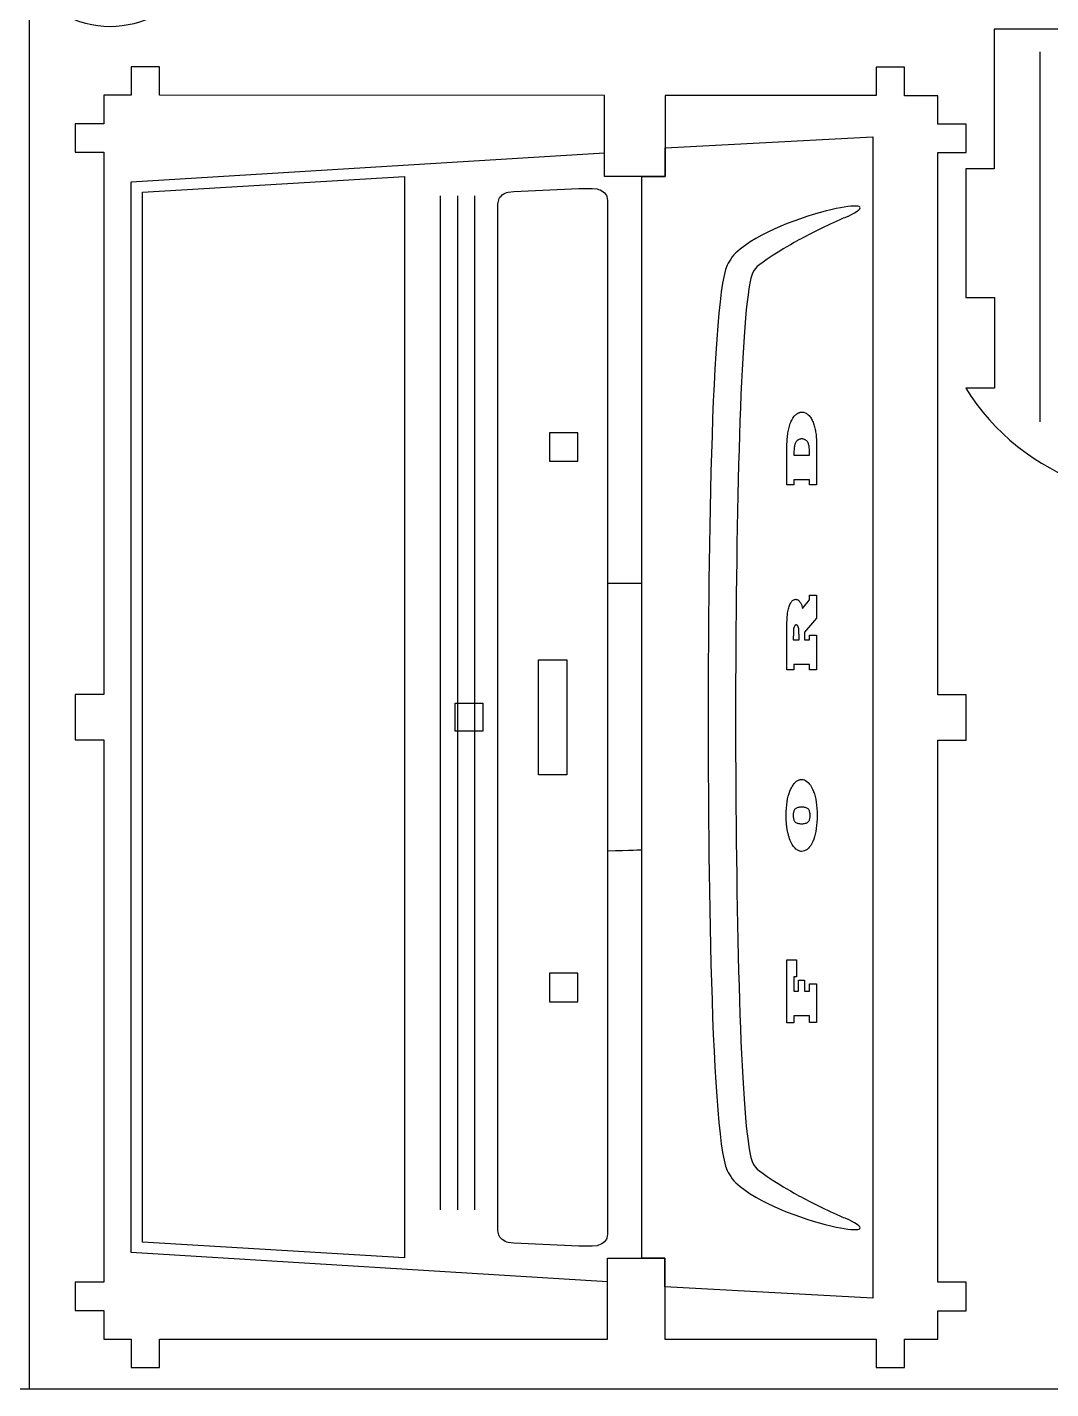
# Model space of a CAD drawing. Extents: x 827 to 1399, y 525 to 1105.
# Drawn here: x 1019.3 to 1111.3, y 525.4 to 647.9 of the extents above; entities that cross this region are included whole.
import ezdxf

# ---------------------------------------------------------------- set-up
doc = ezdxf.new("R2010")
doc.units = 0
doc.layers.get('0').update_dxf_attribs({"linetype": 'CONTINUOUS'})

msp = doc.modelspace()

# ---------------------------------------------------------------- linework, layer by layer
at = {"color": 5}
for p, q in [((1019.465449, 1105.441268), (1019.465449, 525.441268)), ((829.465449, 525.441268), (1399.465449, 525.441268))]:
    msp.add_line(p, q, dxfattribs=at)
at = {"color": 3}
for p, q in [((1140.649449, 647.670968), (1106.259249, 647.670768)), ((1106.259249, 647.670768), (1106.262149, 635.115568)), ((1031.187949, 644.293068), (1028.626549, 644.294368)), ((1028.626549, 644.294368), (1028.626549, 641.734468)), ((1031.187949, 641.733168), (1031.187949, 644.293068)), ((1098.192249, 644.258968), (1095.631649, 644.260268)), ((1095.631649, 644.260268), (1095.631649, 641.700868)), ((1098.192249, 641.699568), (1098.192249, 644.258968)), ((1028.626549, 641.734468), (1026.167649, 641.735668)), ((1026.167649, 641.735668), (1026.167649, 639.175768)), ((1071.206249, 641.713068), (1031.187949, 641.733168)), ((1071.206249, 636.560168), (1071.206249, 641.713068)), ((1095.631649, 641.700868), (1076.666149, 641.710368)), ((1076.666149, 641.710368), (1076.666149, 634.439568)), ((1101.187849, 641.698068), (1098.192249, 641.699568)), ((1101.187849, 639.138668), (1101.187849, 641.698068)), ((1026.167649, 639.175768), (1023.606149, 639.177068)), ((1023.606149, 639.177068), (1023.606149, 636.617168)), ((1103.748349, 639.137368), (1101.187849, 639.138668)), ((1103.748349, 636.577968), (1103.748349, 639.137368)), ((1023.606149, 636.617168), (1026.167649, 636.615868)), ((1026.167649, 636.615868), (1026.167649, 587.873068)), ((1071.206249, 634.442168), (1071.206249, 636.560168)), ((1101.187849, 587.845468), (1101.187849, 636.579168)), ((1101.187849, 636.579168), (1103.748349, 636.577968)), ((1076.666149, 634.439568), (1071.206249, 634.442168)), ((1106.262149, 635.115568), (1103.703849, 635.115568)), ((1103.703849, 635.115568), (1103.712049, 623.551668)), ((1103.712049, 623.551668), (1106.270449, 623.551668)), ((1106.270449, 623.551668), (1106.279449, 615.390068)), ((1106.279449, 615.390068), (1103.712949, 615.390068)), ((1103.712949, 615.390068), (1104.189949, 614.655268)), ((1104.189949, 614.655268), (1104.698049, 613.941468)), ((1104.698049, 613.941468), (1105.236149, 613.250068)), ((1105.236149, 613.250068), (1105.803249, 612.582368)), ((1105.803249, 612.582368), (1106.398449, 611.939468)), ((1106.398449, 611.939468), (1107.020549, 611.322568)), ((1107.020549, 611.322568), (1107.668549, 610.732868)), ((1107.668549, 610.732868), (1108.341049, 610.171368)), ((1108.341049, 610.171368), (1109.036949, 609.639168)), ((1109.036949, 609.639168), (1109.755049, 609.137268)), ((1109.755049, 609.137268), (1110.493849, 608.666468)), ((1110.493849, 608.666468), (1111.252149, 608.227668)), ((1111.252149, 608.227668), (1112.943049, 607.270868)), ((1026.167649, 587.873068), (1023.606149, 587.873968)), ((1023.606149, 587.873968), (1023.606149, 583.778068)), ((1103.748349, 587.844468), (1101.187849, 587.845468)), ((1103.748349, 583.749368), (1103.748349, 587.844468)), ((1023.606149, 583.778068), (1026.167649, 583.777168)), ((1026.167649, 583.777168), (1026.167649, 535.034368)), ((1101.187849, 535.016568), (1101.187849, 583.750368)), ((1101.187849, 583.750368), (1103.748349, 583.749368)), ((1071.486949, 535.057268), (1071.486949, 537.175968)), ((1071.486949, 537.175968), (1076.637649, 537.174668)), ((1076.637649, 537.174668), (1076.637749, 529.903068)), ((1026.167649, 535.034368), (1023.606149, 535.034968)), ((1023.606149, 535.034968), (1023.606149, 532.475068)), ((1071.486849, 529.904168), (1071.486949, 535.057268)), ((1103.748349, 535.015968), (1101.187849, 535.016568)), ((1103.748349, 532.456568), (1103.748349, 535.015968)), ((1023.606149, 532.475068), (1026.167649, 532.474468)), ((1026.167649, 532.474468), (1026.167649, 529.914568)), ((1101.187849, 529.897668), (1101.187849, 532.457168)), ((1101.187849, 532.457168), (1103.748349, 532.456568)), ((1026.167649, 529.914568), (1028.626549, 529.913968)), ((1028.626549, 529.913968), (1028.626549, 527.354068)), ((1031.187949, 529.913368), (1071.486849, 529.904168)), ((1031.187949, 527.353468), (1031.187949, 529.913368)), ((1076.637749, 529.903068), (1095.631649, 529.898868)), ((1095.631649, 529.898868), (1095.631749, 527.339468)), ((1098.192249, 527.338868), (1098.192249, 529.898368)), ((1098.192249, 529.898368), (1101.187849, 529.897668)), ((1028.626549, 527.354068), (1031.187949, 527.353468)), ((1095.631749, 527.339468), (1098.192249, 527.338868))]:
    msp.add_line(p, q, dxfattribs=at)
at = {"color": 1}
for p, q in [((1110.375549, 612.374668), (1110.375549, 645.639468)), ((1076.666149, 636.996568), (1095.352049, 638.013168)), ((1095.352049, 638.013168), (1095.352049, 533.586768)), ((1028.626549, 633.950168), (1071.206249, 636.560168)), ((1076.666149, 634.438568), (1076.666149, 636.996568)), ((1074.559249, 537.175668), (1074.559249, 634.440568)), ((1074.559249, 634.440568), (1076.666149, 634.438568)), ((1028.626549, 537.698168), (1028.626549, 633.950168)), ((1056.466049, 541.514768), (1056.466049, 632.688368)), ((1058.012849, 541.514768), (1058.012849, 632.688368)), ((1059.559649, 541.514768), (1059.559649, 632.688368)), ((1087.840049, 612.000868), (1087.876049, 612.119068)), ((1087.876049, 612.119068), (1087.915349, 612.232568)), ((1087.915349, 612.232568), (1087.957549, 612.340668)), ((1087.957549, 612.340668), (1088.002749, 612.443168)), ((1088.002749, 612.443168), (1088.050849, 612.540168)), ((1088.050849, 612.540168), (1088.101949, 612.631568)), ((1088.101949, 612.631568), (1088.155949, 612.717568)), ((1088.155949, 612.717568), (1088.212949, 612.797968)), ((1088.212949, 612.797968), (1088.272949, 612.872868)), ((1088.272949, 612.872868), (1088.335849, 612.942268)), ((1088.335849, 612.942268), (1088.366849, 612.974568)), ((1088.366849, 612.974568), (1088.398449, 613.005168)), ((1088.398449, 613.005168), (1088.430549, 613.033768)), ((1088.430549, 613.033768), (1088.463149, 613.060668)), ((1088.463149, 613.060668), (1088.496249, 613.085768)), ((1088.496249, 613.085768), (1088.529849, 613.109068)), ((1088.529849, 613.109068), (1088.563849, 613.130668)), ((1088.563849, 613.130668), (1088.598449, 613.150468)), ((1088.598449, 613.150468), (1088.633449, 613.168668)), ((1088.633449, 613.168668), (1088.668749, 613.185068)), ((1088.668749, 613.185068), (1088.704549, 613.199668)), ((1088.704549, 613.199668), (1088.740649, 613.212268)), ((1088.740649, 613.212268), (1088.777249, 613.222968)), ((1088.777249, 613.222968), (1088.814249, 613.231768)), ((1088.814249, 613.231768), (1088.851549, 613.238668)), ((1088.851549, 613.238668), (1088.889249, 613.243568)), ((1088.889249, 613.243568), (1088.927349, 613.246468)), ((1088.927349, 613.246468), (1088.965849, 613.247468)), ((1088.965849, 613.247468), (1089.042749, 613.243568)), ((1089.042749, 613.243568), (1089.118149, 613.231768)), ((1089.118149, 613.231768), (1089.191949, 613.212268)), ((1089.191949, 613.212268), (1089.264249, 613.184868)), ((1089.264249, 613.184868), (1089.335149, 613.149668)), ((1089.335149, 613.149668), (1089.404449, 613.106668)), ((1089.404449, 613.106668), (1089.472249, 613.055768)), ((1089.472249, 613.055768), (1089.538449, 612.997168)), ((1089.538449, 612.997168), (1089.603249, 612.930668)), ((1089.603249, 612.930668), (1089.665149, 612.858668)), ((1089.665149, 612.858668), (1089.723749, 612.782668)), ((1089.723749, 612.782668), (1089.779149, 612.702468)), ((1089.779149, 612.702468), (1089.831249, 612.618168)), ((1089.831249, 612.618168), (1089.879949, 612.529768)), ((1089.879949, 612.529768), (1089.925449, 612.437068)), ((1089.925449, 612.437068), (1089.967649, 612.340268)), ((1089.967649, 612.340268), (1090.006449, 612.239268)), ((1090.006449, 612.239268), (1090.041949, 612.133868)), ((1090.041949, 612.133868), (1090.074549, 612.028668)), ((1087.632249, 610.712268), (1087.642349, 610.857068)), ((1087.642349, 610.857068), (1087.653749, 610.993168)), ((1087.653749, 610.993168), (1087.667149, 611.125068)), ((1087.667149, 611.125068), (1087.683449, 611.255368)), ((1087.683449, 611.255368), (1087.702549, 611.383868)), ((1087.702549, 611.383868), (1087.724449, 611.510668)), ((1087.724449, 611.510668), (1087.749149, 611.635868)), ((1087.749149, 611.635868), (1087.776649, 611.759268)), ((1087.776649, 611.759268), (1087.806949, 611.880968)), ((1087.806949, 611.880968), (1087.840049, 612.000868)), ((1088.916549, 610.839568), (1088.877149, 610.836068)), ((1088.956049, 610.840768), (1088.916549, 610.839568)), ((1089.020549, 610.837968), (1088.956049, 610.840768)), ((1089.082549, 610.829368), (1089.020549, 610.837968)), ((1090.074549, 612.028668), (1090.104549, 611.921068)), ((1090.104549, 611.921068), (1090.131849, 611.811168)), ((1090.131849, 611.811168), (1090.156649, 611.698968)), ((1090.156649, 611.698968), (1090.178849, 611.584568)), ((1090.178849, 611.584568), (1090.198349, 611.467768)), ((1090.198349, 611.467768), (1090.215249, 611.348768)), ((1090.215249, 611.348768), (1090.229549, 611.227368)), ((1090.229549, 611.227368), (1090.241249, 611.103768)), ((1090.241249, 611.103768), (1090.250949, 610.972768)), ((1090.250949, 610.972768), (1090.259549, 610.826568)), ((1087.599649, 609.459168), (1087.600349, 609.663768)), ((1087.600349, 609.663768), (1087.602349, 609.859768)), ((1087.602349, 609.859768), (1087.605649, 610.047368)), ((1087.605649, 610.047368), (1087.610249, 610.226468)), ((1087.610249, 610.226468), (1087.616249, 610.396968)), ((1087.616249, 610.396968), (1087.623649, 610.558868)), ((1087.623649, 610.558868), (1087.632249, 610.712268)), ((1088.245649, 609.736068), (1088.242149, 609.604668)), ((1088.251449, 609.857768), (1088.245649, 609.736068)), ((1088.259649, 609.969468), (1088.251449, 609.857768)), ((1088.270249, 610.071268), (1088.259649, 609.969468)), ((1088.283149, 610.163168), (1088.270249, 610.071268)), ((1088.298449, 610.245168), (1088.283149, 610.163168)), ((1088.315949, 610.317268), (1088.298449, 610.245168)), ((1088.335849, 610.379368), (1088.315949, 610.317268)), ((1088.357849, 610.435168), (1088.335849, 610.379368)), ((1088.381649, 610.487068), (1088.357849, 610.435168)), ((1088.407549, 610.535168), (1088.381649, 610.487068)), ((1088.435449, 610.579368), (1088.407549, 610.535168)), ((1088.465349, 610.619668), (1088.435449, 610.579368)), ((1088.497149, 610.656168), (1088.465349, 610.619668)), ((1088.530949, 610.688768), (1088.497149, 610.656168)), ((1088.566649, 610.717568), (1088.530949, 610.688768)), ((1088.604449, 610.742468), (1088.566649, 610.717568)), ((1088.643149, 610.763268), (1088.604449, 610.742468)), ((1088.681949, 610.781568), (1088.643149, 610.763268)), ((1088.720849, 610.797368), (1088.681949, 610.781568)), ((1088.759749, 610.810668), (1088.720849, 610.797368)), ((1088.798749, 610.821568), (1088.759749, 610.810668)), ((1088.837949, 610.830068), (1088.798749, 610.821568)), ((1088.877149, 610.836068), (1088.837949, 610.830068)), ((1089.142149, 610.815068), (1089.082549, 610.829368)), ((1089.199149, 610.795068), (1089.142149, 610.815068)), ((1089.253649, 610.769368), (1089.199149, 610.795068)), ((1089.305749, 610.737968), (1089.253649, 610.769368)), ((1089.355249, 610.700968), (1089.305749, 610.737968)), ((1089.402349, 610.658268), (1089.355249, 610.700968)), ((1089.446949, 610.609968), (1089.402349, 610.658268)), ((1089.487849, 610.550668), (1089.446949, 610.609968)), ((1089.524049, 610.477868), (1089.487849, 610.550668)), ((1089.555349, 610.391668), (1089.524049, 610.477868)), ((1089.581849, 610.291968), (1089.555349, 610.391668)), ((1089.603549, 610.178768), (1089.581849, 610.291968)), ((1089.620449, 610.052168), (1089.603549, 610.178768)), ((1089.632549, 609.911968), (1089.620449, 610.052168)), ((1089.639849, 609.758168), (1089.632549, 609.911968)), ((1089.642249, 609.590868), (1089.639849, 609.758168)), ((1090.259549, 610.826568), (1090.267049, 610.665168)), ((1090.267049, 610.665168), (1090.273249, 610.488668)), ((1090.273249, 610.488668), (1090.278449, 610.296968)), ((1090.278449, 610.296968), (1090.282349, 610.090268)), ((1090.282349, 610.090268), (1090.285249, 609.868368)), ((1090.285249, 609.868368), (1090.286849, 609.631468)), ((1090.286849, 609.631468), (1090.287449, 609.379668)), ((1087.599749, 606.710568), (1087.599649, 609.459168)), ((1088.242149, 609.604668), (1088.240949, 609.463168)), ((1088.240949, 609.463168), (1088.240949, 609.380168)), ((1088.240949, 609.380168), (1089.642249, 609.379768)), ((1089.642249, 609.379768), (1089.642249, 609.590868)), ((1090.287449, 609.379668), (1090.287549, 606.709868)), ((1088.243049, 606.710468), (1087.599749, 606.710568)), ((1089.644249, 607.158868), (1088.242949, 607.159268)), ((1088.242949, 607.159268), (1088.243049, 606.710468)), ((1089.644249, 606.710068), (1089.644249, 607.158868)), ((1090.287549, 606.709868), (1089.644249, 606.710068)), ((1087.967549, 596.119868), (1088.015749, 596.190168)), ((1088.015749, 596.190168), (1088.065849, 596.251068)), ((1088.065849, 596.251068), (1088.117649, 596.302668)), ((1088.117649, 596.302668), (1088.171249, 596.344968)), ((1088.171249, 596.344968), (1088.226649, 596.377668)), ((1088.226649, 596.377668), (1088.283749, 596.401168)), ((1088.283749, 596.401168), (1088.342749, 596.415168)), ((1088.342749, 596.415168), (1088.403349, 596.419868)), ((1088.403349, 596.419868), (1088.449349, 596.416968)), ((1088.449349, 596.416968), (1088.494249, 596.408368)), ((1088.494249, 596.408368), (1088.538249, 596.394068)), ((1088.538249, 596.394068), (1088.581149, 596.374068)), ((1088.581149, 596.374068), (1088.623149, 596.348368)), ((1088.623149, 596.348368), (1088.664249, 596.316968)), ((1088.664249, 596.316968), (1088.704249, 596.279968)), ((1088.704249, 596.279968), (1088.743349, 596.237268)), ((1088.743349, 596.237268), (1088.781449, 596.188968)), ((1088.781449, 596.188968), (1088.817749, 596.135968)), ((1089.028849, 595.582268), (1089.643749, 596.374468)), ((1089.643749, 596.374468), (1089.643749, 596.786768)), ((1089.643749, 596.786768), (1090.287649, 596.786568)), ((1090.287649, 596.786568), (1090.287649, 594.720668)), ((1087.646549, 594.915568), (1087.650749, 594.965868)), ((1087.650749, 594.965868), (1087.655249, 595.015068)), ((1087.655249, 595.015068), (1087.659949, 595.063468)), ((1087.659949, 595.063468), (1087.675049, 595.194368)), ((1087.675049, 595.194368), (1087.693649, 595.319768)), ((1087.693649, 595.319768), (1087.715749, 595.439568)), ((1087.715749, 595.439568), (1087.741349, 595.553768)), ((1087.741349, 595.553768), (1087.770349, 595.662368)), ((1087.770349, 595.662368), (1087.802849, 595.765268)), ((1087.802849, 595.765268), (1087.838749, 595.862568)), ((1087.838749, 595.862568), (1087.878249, 595.954168)), ((1087.878249, 595.954168), (1087.921149, 596.040068)), ((1087.921149, 596.040068), (1087.967549, 596.119868)), ((1088.817749, 596.135968), (1088.851849, 596.079368)), ((1088.851849, 596.079368), (1088.883749, 596.019168)), ((1088.883749, 596.019168), (1088.913449, 595.955268)), ((1088.913449, 595.955268), (1088.940949, 595.887868)), ((1088.940949, 595.887868), (1088.966249, 595.816768)), ((1088.966249, 595.816768), (1088.989249, 595.742168)), ((1088.989249, 595.742168), (1089.010149, 595.663968)), ((1089.010149, 595.663968), (1089.028849, 595.582268)), ((1087.601849, 593.648968), (1087.602749, 593.733868)), ((1087.602749, 593.733868), (1087.603749, 593.817268)), ((1087.603749, 593.817268), (1087.605049, 593.899268)), ((1087.605049, 593.899268), (1087.606549, 593.979668)), ((1087.606549, 593.979668), (1087.608149, 594.058168)), ((1087.608149, 594.058168), (1087.609849, 594.133968)), ((1087.609849, 594.133968), (1087.611749, 594.207268)), ((1087.611749, 594.207268), (1087.613849, 594.277968)), ((1087.613849, 594.277968), (1087.616049, 594.346168)), ((1087.616049, 594.346168), (1087.618349, 594.411768)), ((1087.618349, 594.411768), (1087.620849, 594.474868)), ((1087.620849, 594.474868), (1087.623549, 594.535368)), ((1087.623549, 594.535368), (1087.629049, 594.649568)), ((1087.629049, 594.649568), (1087.632049, 594.704868)), ((1087.632049, 594.704868), (1087.635249, 594.759068)), ((1087.635249, 594.759068), (1087.638749, 594.812168)), ((1087.638749, 594.812168), (1087.642549, 594.864368)), ((1087.642549, 594.864368), (1087.646549, 594.915568)), ((1088.207849, 593.705668), (1088.204249, 593.662868)), ((1088.212849, 593.746768), (1088.207849, 593.705668)), ((1088.218949, 593.786268), (1088.212849, 593.746768)), ((1088.226349, 593.824068), (1088.218949, 593.786268)), ((1088.234849, 593.860168), (1088.226349, 593.824068)), ((1088.244749, 593.894668), (1088.234849, 593.860168)), ((1088.255649, 593.927368), (1088.244749, 593.894668)), ((1088.267949, 593.958468), (1088.255649, 593.927368)), ((1088.281449, 593.987968), (1088.267949, 593.958468)), ((1088.295549, 594.014568), (1088.281449, 593.987968)), ((1088.310849, 594.037968), (1088.295549, 594.014568)), ((1088.327149, 594.058368), (1088.310849, 594.037968)), ((1088.344449, 594.075568), (1088.327149, 594.058368)), ((1088.362949, 594.089568), (1088.344449, 594.075568)), ((1088.382349, 594.100568), (1088.362949, 594.089568)), ((1088.402849, 594.108368), (1088.382349, 594.100568)), ((1088.424449, 594.113068), (1088.402849, 594.108368)), ((1088.446949, 594.114568), (1088.424449, 594.113068)), ((1088.469349, 594.112968), (1088.446949, 594.114568)), ((1088.490649, 594.108368), (1088.469349, 594.112968)), ((1088.510949, 594.100468), (1088.490649, 594.108368)), ((1088.530149, 594.089568), (1088.510949, 594.100468)), ((1088.548249, 594.075468), (1088.530149, 594.089568)), ((1088.565349, 594.058268), (1088.548249, 594.075468)), ((1088.581349, 594.037868), (1088.565349, 594.058268)), ((1088.596249, 594.014468), (1088.581349, 594.037868)), ((1088.609949, 593.987868), (1088.596249, 594.014468)), ((1088.623449, 593.958568), (1088.609949, 593.987868)), ((1088.635649, 593.927868), (1088.623449, 593.958568)), ((1088.646649, 593.895968), (1088.635649, 593.927868)), ((1088.656449, 593.862568), (1088.646649, 593.895968)), ((1088.665049, 593.827868), (1088.656449, 593.862568)), ((1088.672449, 593.791768), (1088.665049, 593.827868)), ((1088.678549, 593.754368), (1088.672449, 593.791768)), ((1088.683449, 593.715568), (1088.678549, 593.754368)), ((1088.687149, 593.675468), (1088.683449, 593.715568)), ((1090.287649, 594.720668), (1089.191249, 593.474068)), ((1087.600049, 593.294068), (1087.600249, 593.385068)), ((1087.600049, 590.085568), (1087.600049, 593.294068)), ((1087.600249, 593.385068), (1087.600549, 593.474568)), ((1087.600549, 593.474568), (1087.601149, 593.562468)), ((1087.601149, 593.562468), (1087.601849, 593.648968)), ((1088.189849, 593.080668), (1088.189749, 592.973268)), ((1088.189749, 592.973268), (1088.189749, 592.771968)), ((1088.189749, 592.771968), (1088.700349, 592.771868)), ((1088.190449, 593.180368), (1088.189849, 593.080668)), ((1088.191249, 593.272468), (1088.190449, 593.180368)), ((1088.192549, 593.356868), (1088.191249, 593.272468)), ((1088.194149, 593.433568), (1088.192549, 593.356868)), ((1088.196049, 593.502568), (1088.194149, 593.433568)), ((1088.198349, 593.563768), (1088.196049, 593.502568)), ((1088.201149, 593.617268), (1088.198349, 593.563768)), ((1088.204249, 593.662868), (1088.201149, 593.617268)), ((1088.689849, 593.633168), (1088.687149, 593.675468)), ((1088.692249, 593.583268), (1088.689849, 593.633168)), ((1088.694449, 593.525668), (1088.692249, 593.583268)), ((1088.696149, 593.460368), (1088.694449, 593.525668)), ((1088.697649, 593.387468), (1088.696149, 593.460368)), ((1088.698849, 593.306768), (1088.697649, 593.387468)), ((1088.699649, 593.218368), (1088.698849, 593.306768)), ((1088.700149, 593.122168), (1088.699649, 593.218368)), ((1088.700349, 593.018268), (1088.700149, 593.122168)), ((1088.700349, 592.771868), (1088.700349, 593.018268)), ((1089.191249, 593.474068), (1089.191249, 592.771668)), ((1089.191249, 592.771668), (1089.645149, 592.771568)), ((1089.645149, 592.771568), (1089.645149, 593.205068)), ((1089.645149, 593.205068), (1090.287749, 593.204868)), ((1090.287749, 593.204868), (1090.287849, 590.084668)), ((1088.245249, 590.085368), (1087.600049, 590.085568)), ((1089.645249, 590.550768), (1088.245249, 590.551268)), ((1088.245249, 590.551268), (1088.245249, 590.085368)), ((1089.645249, 590.084868), (1089.645249, 590.550768)), ((1090.287849, 590.084668), (1089.645249, 590.084868)), ((1087.800649, 578.965668), (1087.878849, 579.179468)), ((1087.878849, 579.179468), (1087.967549, 579.376068)), ((1087.967549, 579.376068), (1088.014449, 579.466968)), ((1088.014449, 579.466968), (1088.062049, 579.552668)), ((1088.062049, 579.552668), (1088.110649, 579.633168)), ((1088.110649, 579.633168), (1088.160149, 579.708768)), ((1088.160149, 579.708768), (1088.210449, 579.779168)), ((1088.210449, 579.779168), (1088.261649, 579.844668)), ((1088.261649, 579.844668), (1088.313549, 579.904968)), ((1088.313549, 579.904968), (1088.366449, 579.960368)), ((1088.366449, 579.960368), (1088.420149, 580.010668)), ((1088.420149, 580.010668), (1088.474649, 580.055468)), ((1088.474649, 580.055468), (1088.529849, 580.094968)), ((1088.529849, 580.094968), (1088.585749, 580.129268)), ((1088.585749, 580.129268), (1088.642449, 580.158268)), ((1088.642449, 580.158268), (1088.699849, 580.182068)), ((1088.699849, 580.182068), (1088.757949, 580.200568)), ((1088.757949, 580.200568), (1088.816749, 580.213868)), ((1088.816749, 580.213868), (1088.876449, 580.221768)), ((1088.876449, 580.221768), (1088.936749, 580.224368)), ((1088.936749, 580.224368), (1089.060049, 580.213568)), ((1089.060049, 580.213568), (1089.179649, 580.181168)), ((1089.179649, 580.181168), (1089.295649, 580.127168)), ((1089.295649, 580.127168), (1089.408049, 580.051568)), ((1089.408049, 580.051568), (1089.516749, 579.954468)), ((1089.516749, 579.954468), (1089.621949, 579.835768)), ((1089.621949, 579.835768), (1089.723449, 579.695468)), ((1089.723449, 579.695468), (1089.821449, 579.533568)), ((1089.821449, 579.533568), (1089.915849, 579.350168)), ((1089.915849, 579.350168), (1090.003049, 579.148268)), ((1090.003049, 579.148268), (1090.080049, 578.931368)), ((1087.565649, 577.639868), (1087.591749, 577.939368)), ((1087.591749, 577.939368), (1087.628349, 578.221768)), ((1087.628349, 578.221768), (1087.675349, 578.486868)), ((1087.675349, 578.486868), (1087.732749, 578.734868)), ((1087.732749, 578.734868), (1087.800649, 578.965668)), ((1090.080049, 578.931368), (1090.146749, 578.699268)), ((1090.146749, 578.699268), (1090.203249, 578.452068)), ((1090.203249, 578.452068), (1090.249349, 578.189768)), ((1090.249349, 578.189768), (1090.285349, 577.912168)), ((1090.285349, 577.912168), (1090.311049, 577.619468)), ((1087.544749, 576.989368), (1087.549949, 577.323268)), ((1087.545049, 576.910868), (1087.544749, 576.989368)), ((1087.545949, 576.833268), (1087.545049, 576.910868)), ((1087.547449, 576.756368), (1087.545949, 576.833268)), ((1087.549549, 576.680268), (1087.547449, 576.756368)), ((1087.552149, 576.604968), (1087.549549, 576.680268)), ((1087.549949, 577.323268), (1087.565649, 577.639868)), ((1087.555549, 576.530468), (1087.552149, 576.604968)), ((1088.176149, 577.072468), (1088.174149, 576.989068)), ((1088.174149, 576.989068), (1088.176049, 576.908868)), ((1088.176049, 576.908868), (1088.181649, 576.833168)), ((1088.181949, 577.150568), (1088.176149, 577.072468)), ((1088.181649, 576.833168), (1088.191049, 576.762068)), ((1088.191749, 577.223668), (1088.181949, 577.150568)), ((1088.191049, 576.762068), (1088.204349, 576.695568)), ((1088.205449, 577.291568), (1088.191749, 577.223668)), ((1088.204349, 576.695568), (1088.221349, 576.633668)), ((1088.223149, 577.354368), (1088.205449, 577.291568)), ((1088.221349, 576.633668), (1088.242049, 576.576268)), ((1088.244749, 577.411868), (1088.223149, 577.354368)), ((1088.242049, 576.576268), (1088.266649, 576.523568)), ((1088.270249, 577.464268), (1088.244749, 577.411868)), ((1088.299749, 577.511468), (1088.270249, 577.464268)), ((1088.333149, 577.553468), (1088.299749, 577.511468)), ((1088.372249, 577.591568), (1088.333149, 577.553468)), ((1088.418349, 577.625168), (1088.372249, 577.591568)), ((1088.471449, 577.654268), (1088.418349, 577.625168)), ((1088.531549, 577.678868), (1088.471449, 577.654268)), ((1088.598649, 577.698968), (1088.531549, 577.678868)), ((1088.672649, 577.714668), (1088.598649, 577.698968)), ((1088.753749, 577.725868), (1088.672649, 577.714668)), ((1088.841749, 577.732568), (1088.753749, 577.725868)), ((1088.936749, 577.734768), (1088.841749, 577.732568)), ((1089.034649, 577.732468), (1088.936749, 577.734768)), ((1089.125049, 577.725468), (1089.034649, 577.732468)), ((1089.208149, 577.714068), (1089.125049, 577.725468)), ((1089.283649, 577.697968), (1089.208149, 577.714068)), ((1089.351749, 577.677268), (1089.283649, 577.697968)), ((1089.412249, 577.652068), (1089.351749, 577.677268)), ((1089.465349, 577.622268), (1089.412249, 577.652068)), ((1089.510949, 577.587868), (1089.465349, 577.622268)), ((1089.549049, 577.548868), (1089.510949, 577.587868)), ((1089.581249, 577.505168), (1089.549049, 577.548868)), ((1089.609649, 577.456868), (1089.581249, 577.505168)), ((1089.606049, 576.520168), (1089.631549, 576.572068)), ((1089.634149, 577.403868), (1089.609649, 577.456868)), ((1089.631549, 576.572068), (1089.653149, 576.628868)), ((1089.654949, 577.346168), (1089.634149, 577.403868)), ((1089.653149, 576.628868), (1089.670749, 576.690868)), ((1089.671949, 577.283968), (1089.654949, 577.346168)), ((1089.670749, 576.690868), (1089.684549, 576.757768)), ((1089.685149, 577.217068), (1089.671949, 577.283968)), ((1089.684549, 576.757768), (1089.694249, 576.829668)), ((1089.694549, 577.145468), (1089.685149, 577.217068)), ((1089.694249, 576.829668), (1089.700149, 576.906568)), ((1089.700249, 577.069268), (1089.694549, 577.145468)), ((1089.700149, 576.906568), (1089.702049, 576.988568)), ((1089.702049, 576.988568), (1089.700249, 577.069268)), ((1090.311049, 577.619468), (1090.326349, 577.311468)), ((1090.326749, 576.675168), (1090.312249, 576.375368)), ((1090.326349, 577.311468), (1090.331549, 576.988368)), ((1090.331549, 576.988368), (1090.326749, 576.675168)), ((1087.559449, 576.456868), (1087.555549, 576.530468)), ((1087.564049, 576.384268), (1087.559449, 576.456868)), ((1087.569149, 576.312468), (1087.564049, 576.384268)), ((1087.574749, 576.241768), (1087.569149, 576.312468)), ((1087.580749, 576.172168), (1087.574749, 576.241768)), ((1087.587349, 576.103668), (1087.580749, 576.172168)), ((1087.594449, 576.036368), (1087.587349, 576.103668)), ((1087.602049, 575.970268), (1087.594449, 576.036368)), ((1087.610149, 575.905268), (1087.602049, 575.970268)), ((1087.618649, 575.841368), (1087.610149, 575.905268)), ((1087.627649, 575.778668), (1087.618649, 575.841368)), ((1087.637149, 575.717068), (1087.627649, 575.778668)), ((1087.647449, 575.656368), (1087.637149, 575.717068)), ((1087.658549, 575.595868), (1087.647449, 575.656368)), ((1087.670349, 575.535968), (1087.658549, 575.595868)), ((1087.682949, 575.476268), (1087.670349, 575.535968)), ((1087.696349, 575.417068), (1087.682949, 575.476268)), ((1087.710349, 575.358168), (1087.696349, 575.417068)), ((1087.725249, 575.299668), (1087.710349, 575.358168)), ((1088.266649, 576.523568), (1088.295049, 576.475368)), ((1088.295049, 576.475368), (1088.327249, 576.431868)), ((1088.327249, 576.431868), (1088.364849, 576.392768)), ((1088.364849, 576.392768), (1088.410049, 576.358368)), ((1088.410049, 576.358368), (1088.462849, 576.328568)), ((1088.462849, 576.328568), (1088.523049, 576.303268)), ((1088.523049, 576.303268), (1088.590849, 576.282568)), ((1088.590849, 576.282568), (1088.666149, 576.266468)), ((1088.666149, 576.266468), (1088.748949, 576.254968)), ((1088.748949, 576.254968), (1088.839149, 576.248068)), ((1088.839149, 576.248068), (1088.936849, 576.245768)), ((1088.936849, 576.245768), (1089.033049, 576.247968)), ((1089.033049, 576.247968), (1089.122149, 576.254868)), ((1089.122149, 576.254868), (1089.203949, 576.266268)), ((1089.203949, 576.266268), (1089.278549, 576.282268)), ((1089.278549, 576.282268), (1089.345949, 576.302968)), ((1089.345949, 576.302968), (1089.406149, 576.328168)), ((1089.406149, 576.328168), (1089.459049, 576.357968)), ((1089.459049, 576.357968), (1089.504749, 576.392368)), ((1089.504749, 576.392368), (1089.543149, 576.431368)), ((1089.543149, 576.431368), (1089.576549, 576.473268)), ((1089.576549, 576.473268), (1089.606049, 576.520168)), ((1090.211249, 575.556968), (1090.158249, 575.311168)), ((1090.254549, 575.816268), (1090.211249, 575.556968)), ((1090.288249, 576.089068), (1090.254549, 575.816268)), ((1090.312249, 576.375368), (1090.288249, 576.089068)), ((1087.740849, 575.241468), (1087.725249, 575.299668)), ((1087.757249, 575.183568), (1087.740849, 575.241468)), ((1087.806149, 575.026068), (1087.757249, 575.183568)), ((1087.857549, 574.877968), (1087.806149, 575.026068)), ((1087.911349, 574.739268), (1087.857549, 574.877968)), ((1087.967649, 574.610168), (1087.911349, 574.739268)), ((1088.026249, 574.490568), (1087.967649, 574.610168)), ((1088.087449, 574.380368), (1088.026249, 574.490568)), ((1088.150849, 574.279668), (1088.087449, 574.380368)), ((1088.216749, 574.188468), (1088.150849, 574.279668)), ((1088.285049, 574.106768), (1088.216749, 574.188468)), ((1089.657149, 574.155568), (1089.551049, 574.033468)), ((1089.757549, 574.299868), (1089.657149, 574.155568)), ((1089.852449, 574.466268), (1089.757549, 574.299868)), ((1089.941649, 574.655068), (1089.852449, 574.466268)), ((1090.023549, 574.860268), (1089.941649, 574.655068)), ((1090.095649, 575.078968), (1090.023549, 574.860268)), ((1090.158249, 575.311168), (1090.095649, 575.078968)), ((1088.355449, 574.033168), (1088.285049, 574.106768)), ((1088.426349, 573.968268), (1088.355449, 574.033168)), ((1088.497749, 573.911968), (1088.426349, 573.968268)), ((1088.569649, 573.864368), (1088.497749, 573.911968)), ((1088.642049, 573.825368), (1088.569649, 573.864368)), ((1088.714949, 573.795168), (1088.642049, 573.825368)), ((1088.788449, 573.773468), (1088.714949, 573.795168)), ((1088.862349, 573.760468), (1088.788449, 573.773468)), ((1088.936849, 573.756068), (1088.862349, 573.760468)), ((1089.070949, 573.767168), (1088.936849, 573.756068)), ((1089.199349, 573.800368), (1089.070949, 573.767168)), ((1089.322149, 573.855868), (1089.199349, 573.800368)), ((1089.439449, 573.933568), (1089.322149, 573.855868)), ((1089.551049, 574.033468), (1089.439449, 573.933568)), ((1087.600449, 558.344568), (1087.600349, 563.995168)), ((1087.600349, 563.995168), (1088.487049, 563.994768)), ((1088.487049, 563.994768), (1088.487049, 562.469268)), ((1088.487049, 562.469268), (1088.245549, 562.469268)), ((1088.245549, 562.469268), (1088.245649, 561.187168)), ((1088.658649, 561.186968), (1088.658549, 562.176468)), ((1088.658549, 562.176468), (1089.204849, 562.176168)), ((1089.204849, 562.176168), (1089.204949, 561.186768)), ((1088.245649, 561.187168), (1088.658649, 561.186968)), ((1089.204949, 561.186768), (1089.645649, 561.186568)), ((1089.645649, 561.186568), (1089.645649, 561.850868)), ((1089.645649, 561.850868), (1090.288149, 561.850668)), ((1090.288149, 561.850668), (1090.288249, 558.363068)), ((1088.245749, 558.344268), (1087.600449, 558.344568)), ((1089.645649, 558.965768), (1088.245649, 558.966368)), ((1088.245649, 558.966368), (1088.245749, 558.344268)), ((1089.645649, 558.363368), (1089.645649, 558.965768)), ((1090.288249, 558.363068), (1089.645649, 558.363368)), ((1071.486949, 535.057268), (1028.626549, 537.698168)), ((1076.637649, 537.174668), (1074.559249, 537.175668)), ((1076.637649, 534.615568), (1076.637649, 537.174668)), ((1095.352049, 533.586768), (1076.637649, 534.615568))]:
    msp.add_line(p, q, dxfattribs=at)
at = {"color": 7}
for p, q in [((1029.651149, 633.030368), (1053.230349, 634.424468)), ((1053.230349, 634.424468), (1053.230449, 537.206068)), ((1029.651149, 538.617368), (1029.651149, 633.030368)), ((1062.142149, 632.859768), (1062.284049, 632.933968)), ((1062.284049, 632.933968), (1062.437049, 632.993068)), ((1062.437049, 632.993068), (1062.557949, 633.025068)), ((1062.557949, 633.025068), (1063.062549, 633.076968)), ((1063.062549, 633.076968), (1068.912849, 633.359868)), ((1068.912849, 633.359868), (1070.093049, 633.359368)), ((1070.093049, 633.359368), (1070.557149, 633.311368)), ((1070.557149, 633.311368), (1070.678049, 633.279168)), ((1070.678049, 633.279168), (1070.831049, 633.220068)), ((1070.831049, 633.220068), (1070.972849, 633.145768)), ((1070.972849, 633.145768), (1071.101349, 633.057568)), ((1071.101349, 633.057568), (1071.213749, 632.957068)), ((1071.213749, 632.957068), (1071.308549, 632.845868)), ((1061.628849, 631.982368), (1061.689949, 632.345768)), ((1061.628849, 539.640568), (1061.628849, 631.982368)), ((1061.689949, 632.345768), (1061.730949, 632.440368)), ((1061.730949, 632.440368), (1061.806449, 632.560168)), ((1061.806449, 632.560168), (1061.901249, 632.671268)), ((1061.901249, 632.671268), (1062.013849, 632.771668)), ((1062.013849, 632.771668), (1062.142149, 632.859768)), ((1071.308549, 632.845868), (1071.384049, 632.726068)), ((1071.384049, 632.726068), (1071.425149, 632.631368)), ((1071.425149, 632.631368), (1071.486149, 632.267868)), ((1071.486149, 632.267868), (1071.486149, 539.349368)), ((1068.817249, 611.397468), (1066.257249, 611.396668)), ((1066.257249, 611.396668), (1066.257249, 608.837468)), ((1068.817249, 608.838268), (1068.817249, 611.397468)), ((1066.257249, 608.837468), (1068.817249, 608.838268)), ((1065.282449, 580.649868), (1065.282449, 590.968668)), ((1065.282449, 590.968668), (1067.832449, 590.968668)), ((1067.832449, 590.968668), (1067.832449, 580.649868)), ((1057.766849, 584.559768), (1057.766849, 587.073368)), ((1057.766849, 587.073368), (1060.277049, 587.073368)), ((1060.277049, 587.073368), (1060.277049, 584.559768)), ((1060.277049, 584.559768), (1057.766849, 584.559768)), ((1067.832449, 580.649868), (1065.282449, 580.649868)), ((1068.817249, 562.798768), (1066.257249, 562.797668)), ((1066.257249, 562.797668), (1066.257249, 560.238468)), ((1068.817249, 560.239568), (1068.817249, 562.798768)), ((1066.257249, 560.238468), (1068.817249, 560.239568)), ((1053.230449, 537.206068), (1029.651149, 538.617368)), ((1061.689949, 539.277068), (1061.628849, 539.640568)), ((1061.730949, 539.182468), (1061.689949, 539.277068)), ((1061.806449, 539.062668), (1061.730949, 539.182468)), ((1061.901249, 538.951468), (1061.806449, 539.062668)), ((1062.013849, 538.850968), (1061.901249, 538.951468)), ((1062.142149, 538.762868), (1062.013849, 538.850968)), ((1062.284049, 538.688568), (1062.142149, 538.762868)), ((1062.437049, 538.629468), (1062.284049, 538.688568)), ((1062.557949, 538.597268), (1062.437049, 538.629468)), ((1071.213749, 538.660368), (1071.101349, 538.559968)), ((1071.308549, 538.771468), (1071.213749, 538.660368)), ((1071.384049, 538.891368), (1071.308549, 538.771468)), ((1071.425149, 538.985968), (1071.384049, 538.891368)), ((1071.486149, 539.349368), (1071.425149, 538.985968)), ((1063.062549, 538.545168), (1062.557949, 538.597268)), ((1068.912849, 538.258968), (1063.062549, 538.545168)), ((1070.093049, 538.258668), (1068.912849, 538.258968)), ((1070.557149, 538.306468), (1070.093049, 538.258668)), ((1070.678049, 538.338568), (1070.557149, 538.306468)), ((1070.831049, 538.397668), (1070.678049, 538.338568)), ((1070.972849, 538.471868), (1070.831049, 538.397668)), ((1071.101349, 538.559968), (1070.972849, 538.471868))]:
    msp.add_line(p, q, dxfattribs=at)
at = {"color": 3}
msp.add_open_spline([(1021.870049, 649.410668), (1027.344749, 645.782568), (1034.672149, 649.202868), (1035.556349, 655.541968)], degree=3, dxfattribs=at)
at = {"color": 1}
for points in [[(1093.080949, 630.848068), (1095.114449, 631.831968), (1094.115849, 631.985568), (1092.042749, 631.547968)], [(1093.080949, 630.848068), (1092.725749, 630.692568), (1092.379749, 630.537968), (1092.042749, 630.384468)], [(1071.486149, 597.863868), (1072.636349, 597.863868), (1073.660749, 597.863868), (1074.559249, 597.863868)], [(1074.559249, 573.865968), (1074.559249, 573.865968), (1073.534849, 573.833768), (1071.486149, 573.769268)], [(1092.042749, 541.142868), (1092.379749, 540.989368), (1092.725749, 540.834768), (1093.080949, 540.679268)], [(1092.042749, 539.979368), (1094.115849, 539.541768), (1095.114449, 539.695368), (1093.080949, 540.679268)]]:
    msp.add_open_spline(points, degree=3, dxfattribs=at)
at = {"color": 7}
for points in [[(1092.042749, 631.547968), (1089.590449, 631.030368), (1085.634149, 629.685368), (1083.410449, 627.906068)], [(1092.042749, 630.384468), (1090.621149, 629.736868), (1089.361349, 629.107368), (1088.263749, 628.496168)], [(1088.263749, 628.496168), (1087.340649, 627.982168), (1086.532049, 627.480668), (1085.837949, 626.992368)], [(1083.410449, 627.906068), (1082.838649, 627.448568), (1082.484649, 626.959768), (1082.244149, 626.450468)], [(1085.837949, 626.992368), (1084.750549, 626.227068), (1084.544949, 626.218468), (1084.280949, 624.839068)], [(1082.244149, 626.450468), (1080.638449, 623.049368), (1080.517749, 593.941968), (1080.535049, 585.763668)], [(1084.280949, 624.839068), (1083.351249, 619.983868), (1083.037849, 602.847168), (1082.984949, 585.763668)], [(1080.535049, 585.763668), (1080.517749, 577.585368), (1080.638449, 548.477968), (1082.244149, 545.076868)], [(1082.984949, 585.763668), (1083.037849, 568.680168), (1083.351249, 551.543468), (1084.280949, 546.688268)], [(1084.280949, 546.688268), (1084.544949, 545.308868), (1084.750549, 545.300268), (1085.837949, 544.534968)], [(1082.244149, 545.076868), (1082.484649, 544.567568), (1082.838649, 544.078768), (1083.410449, 543.621268)], [(1083.410449, 543.621268), (1085.634149, 541.841968), (1089.590449, 540.496968), (1092.042749, 539.979368)], [(1085.837949, 544.534968), (1086.532049, 544.046668), (1087.340649, 543.545168), (1088.263749, 543.031168)], [(1088.263749, 543.031168), (1089.361349, 542.419968), (1090.621149, 541.790468), (1092.042749, 541.142868)]]:
    msp.add_open_spline(points, degree=3, dxfattribs=at)

doc.saveas('drawing.dxf')
